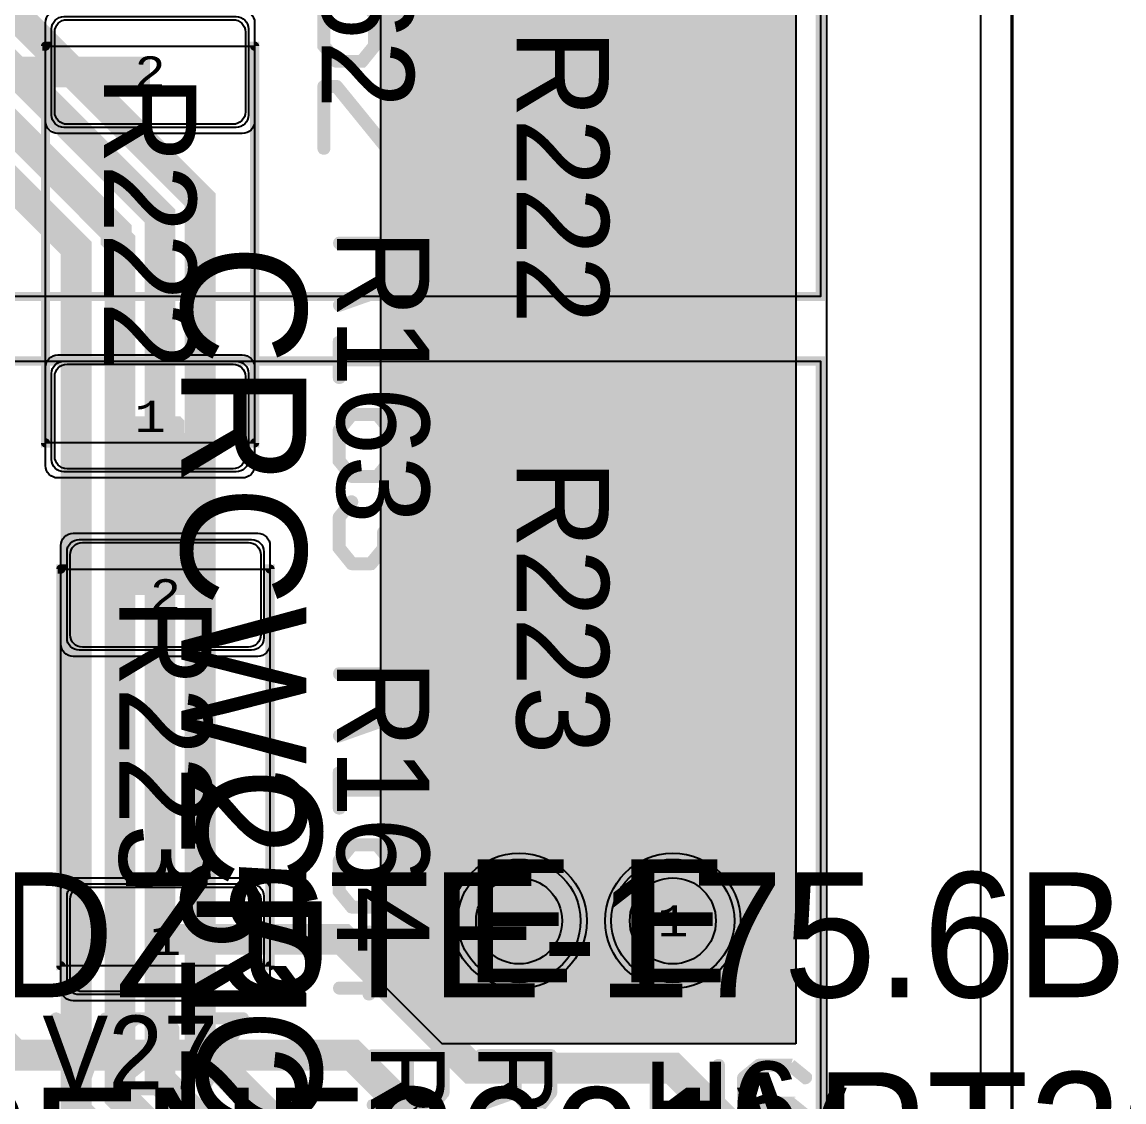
# Model space of a CAD drawing. Extents: x -18 to 179, y -60 to 172.
# Drawn here: x 138.92 to 156.84, y 76.06 to 93.61 of the extents above; entities that cross this region are included whole.
import ezdxf
from ezdxf.enums import TextEntityAlignment as Align

# ---------------------------------------------------------------- set-up
doc = ezdxf.new("R2010")
doc.units = 0
doc.header["$MEASUREMENT"] = 0
for name, color, linetype in [('ASSEMBLY_OUTLINES_BTM', 191, 'CONTINUOUS'), ('ASSEMBLY_OUTLINES_TOP', 102, 'CONTINUOUS'), ('ASSEMBLY_PART_NUMBERS_TOP', 102, 'CONTINUOUS'), ('ASSEMBLY_REF_DES_TOP', 102, 'CONTINUOUS'), ('BOARD_OUTLINE', 10, 'CONTINUOUS'), ('DRILL_DRAWING', 21, 'CONTINUOUS'), ('GENERATED_SILKSCREEN_BTM', 255, 'CONTINUOUS'), ('GENERATED_SILKSCREEN_TOP', 140, 'CONTINUOUS'), ('MANUFACTURING_OUTLINES', 10, 'CONTINUOUS'), ('MOUNTING_HOLE_PADS_LAYER14', 150, 'CONTINUOUS'), ('MOUNTING_HOLE_PADS_LAYER15', 230, 'CONTINUOUS'), ('MOUNTING_HOLES_LAYER_BOT17', 42, 'CONTINUOUS'), ('MOUNTING_HOLES_LAYER_TOP', 42, 'CONTINUOUS'), ('PART_HOLES_LAYER_BOTTOM', 30, 'CONTINUOUS'), ('PART_HOLES_LAYER_TOP', 30, 'CONTINUOUS'), ('PART_PADS_LAYER_BOTTOM', 230, 'CONTINUOUS'), ('PART_PADS_LAYER_TOP', 150, 'CONTINUOUS'), ('PART_PADS_SMD_TOP', 150, 'CONTINUOUS'), ('PIN_NUMBERS_BTM', 8, 'CONTINUOUS'), ('PIN_NUMBERS_TOP', 8, 'CONTINUOUS'), ('PLACEMENT_OUTLINES_BTM', 222, 'CONTINUOUS'), ('PLACEMENT_OUTLINES_TOP', 130, 'CONTINUOUS'), ('PLANE_DATA_LAYER_BOTTOM', 230, 'CONTINUOUS'), ('PLANE_SHAPES_LAYER_BOTTOM', 230, 'CONTINUOUS'), ('ROUTE_BORDER', 151, 'CONTINUOUS'), ('SILKSCREEN_OUTLINES_BTM', 211, 'CONTINUOUS'), ('SILKSCREEN_OUTLINES_TOP', 150, 'CONTINUOUS'), ('SILKSCREEN_REF_DES_TOP', 150, 'CONTINUOUS'), ('SOLDERMASK_PADS_BTM', 102, 'CONTINUOUS'), ('SOLDERMASK_PADS_TOP', 102, 'CONTINUOUS'), ('SOLDERPASTE_PADS_TOP', 254, 'CONTINUOUS'), ('TRACES_LAYER_BOTTOM', 230, 'CONTINUOUS'), ('TRACES_LAYER_TOP', 150, 'CONTINUOUS')]:
    doc.layers.add(name, color=color, linetype=linetype)
doc.styles.add('COURIER_NEW', font='COUR.TTF')
doc.styles.add('VERIBEST_GERBER_0', font='txt')

msp = doc.modelspace()

# ---------------------------------------------------------------- hatches: boundary and pattern name
at = {"layer": 'MOUNTING_HOLES_LAYER_BOT17'}
h = msp.add_hatch(color=256, dxfattribs=at)
edge = h.paths.add_edge_path()
edge.add_arc((147, 79), 0.7, 0, 360)
at = {"layer": 'MOUNTING_HOLES_LAYER_TOP'}
h = msp.add_hatch(color=256, dxfattribs=at)
edge = h.paths.add_edge_path()
edge.add_arc((147, 79), 0.7, 0, 360)
at = {"layer": 'PART_HOLES_LAYER_BOTTOM'}
h = msp.add_hatch(color=256, dxfattribs=at)
edge = h.paths.add_edge_path()
edge.add_arc((149.5, 79), 0.7, 0, 360)
at = {"layer": 'PART_HOLES_LAYER_TOP'}
h = msp.add_hatch(color=256, dxfattribs=at)
edge = h.paths.add_edge_path()
edge.add_arc((149.5, 79), 0.7, 0, 360)
at = {"layer": 'PLANE_DATA_LAYER_BOTTOM'}
h = msp.add_hatch(color=256, dxfattribs=at)
h.paths.add_polyline_path([(151.5, 77.0762, -0.414213562), (151.4238, 77), (145.781564, 77, -0.198913366), (145.727682, 77.022318), (144.772318, 77.977682, -0.198909956), (144.75, 78.031563), (144.75, 140.6738, -0.414213562), (144.8262, 140.75), (151.4238, 140.75, -0.414213562), (151.5, 140.6738)], flags=0)
h.paths.add_polyline_path([(148.31043, 78.086258, 0.716399399), (151, 78.999999), (151, 79.000001, 0.716399399), (148.31043, 79.913742, -0.492832038), (148.18957, 79.913742, 0.716399399), (145.5, 79.000001), (145.5, 78.999999, 0.716399399), (148.18957, 78.086258, -0.492832038)], flags=0)
h.paths.add_polyline_path([(148.31043, 97.336258, 0.716399399), (151, 98.249999), (151, 98.250001, 0.716399399), (148.31043, 99.163742, -0.492832038), (148.18957, 99.163742, 0.716399399), (145.5, 98.250001), (145.5, 98.249999, 0.716399399), (148.18957, 97.336258, -0.492832038)], flags=0)
h.paths.add_polyline_path([(148.31043, 116.586258, 0.716399399), (151, 117.499999), (151, 117.500001, 0.716399399), (148.31043, 118.413742, -0.492832038), (148.18957, 118.413742, 0.716399399), (145.5, 117.500001), (145.5, 117.499999, 0.716399399), (148.18957, 116.586258, -0.492832038)], flags=0)
h.paths.add_polyline_path([(148.31043, 135.836258, 0.716399399), (151, 136.749999), (151, 136.750001, 0.716399399), (148.31043, 137.663742, -0.492832038), (148.18957, 137.663742, 0.716399399), (145.5, 136.750001), (145.5, 136.749999, 0.716399399), (148.18957, 135.836258, -0.492832038)], flags=0)
for points in [[(147, 79), (145.885458, 80.114542)], [(147, 79), (148.018799, 80.202687)], [(149.5, 79), (148.481201, 80.202687)], [(149.5, 79), (150.614542, 80.114542)], [(147, 79), (145.885458, 77.885458)], [(147, 79), (148.018799, 77.797313)], [(149.5, 79), (148.481201, 77.797313)], [(149.5, 79), (150.614542, 77.885458)]]:
    msp.add_hatch(color=256, dxfattribs=at).paths.add_polyline_path(points, is_closed=False, flags=0)
at = {"layer": 'PLANE_SHAPES_LAYER_BOTTOM'}
msp.add_hatch(color=256, dxfattribs=at).paths.add_polyline_path([(151.5, 77), (145.75, 77), (144.75, 78), (144.75, 140.75), (151.5, 140.75)], flags=0)

# ---------------------------------------------------------------- linework, layer by layer
at = {"layer": 'ASSEMBLY_OUTLINES_BTM'}
for points in [[(119.6, 89.15), (119.6, 107.35), (151.9, 107.35), (151.9, 89.15)], [(119.6, 69.9), (119.6, 88.1), (151.9, 88.1), (151.9, 69.9)]]:
    msp.add_lwpolyline(points, close=True, dxfattribs=at)
at = {"layer": 'ASSEMBLY_OUTLINES_TOP'}
msp.add_lwpolyline([(152, 172), (152, -8)], dxfattribs=at)
for points in [[(139.3, 86.77), (139.3, 93.22), (142.7, 93.22), (142.7, 86.77)], [(139.55, 78.27), (139.55, 84.72), (142.95, 84.72), (142.95, 78.27)]]:
    msp.add_lwpolyline(points, close=True, dxfattribs=at)
at = {"layer": 'BOARD_OUTLINE'}
msp.add_lwpolyline([(0, 1.5), (0, 168.5, -0.414213562), (1.5, 170), (153.5, 170, -0.414213562), (155, 168.5), (155, 1.5, -0.414213562), (153.5, 0), (1.5, 0, -0.414213562)], format="xyb", close=True, dxfattribs=at)
at = {"layer": 'GENERATED_SILKSCREEN_BTM', "const_width": 0.15}
for points in [[(119.6, 89.15), (119.6, 107.35), (151.9, 107.35), (151.9, 89.15)], [(119.6, 69.9), (119.6, 88.1), (151.9, 88.1), (151.9, 69.9)]]:
    msp.add_lwpolyline(points, close=True, dxfattribs=at)
at = {"layer": 'GENERATED_SILKSCREEN_TOP', "const_width": 0.15}
for points in [[(144.429, 93.95275), (144.0465, 93.95275), (143.8575, 93.72175), (143.8575, 93.23725), (144.0465, 93.00325), (144.429, 93.00325), (144.6195, 93.23725), (144.6195, 93.72175), (144.429, 93.95275)], [(144.6795, 93.73075), (144.6795, 93.22525), (144.678, 93.21925), (144.6765, 93.21775), (144.6765, 93.21625), (144.675, 93.21175), (144.6735, 93.20575), (144.4695, 92.95375), (144.4665, 92.95225), (144.4635, 92.94925), (144.462, 92.94775), (144.459, 92.94775), (144.4485, 92.94475), (144.444, 92.94325), (144.0315, 92.94325), (144.024, 92.94475), (144.018, 92.94775), (144.012, 92.94925), (144.0075, 92.95375), (143.802, 93.20575), (143.799, 93.21325), (143.7975, 93.21475), (143.7975, 93.21775), (143.7975, 93.22075), (143.796, 93.22225), (143.796, 93.22525), (143.796, 93.73075)], [(145.29, 93.20575), (145.0845, 92.95375), (145.077, 92.94625), (145.065, 92.94475), (145.0575, 92.94625), (145.05, 92.94925), (145.0425, 92.95375), (145.0365, 92.96125), (145.032, 92.96875), (145.0305, 92.97625), (145.0305, 92.98375), (145.035, 92.98975), (145.2345, 93.23575), (145.2345, 93.72175)], [(145.296, 93.73075), (145.296, 93.22525), (145.2945, 93.21925), (145.2945, 93.21775), (145.293, 93.21625), (145.2915, 93.21175), (145.29, 93.20575)], [(147.896, 92.2355), (147.899, 92.231), (147.9065, 92.2295), (147.914, 92.225), (147.9215, 92.225), (148.2305, 92.225), (148.238, 92.225), (148.2425, 92.2295), (148.247, 92.2295), (148.2485, 92.231), (148.25, 92.2325), (148.2545, 92.2355), (148.46, 92.4905), (148.463, 92.498), (148.4645, 92.5025), (148.466, 92.51), (148.466, 93.266), (148.463, 93.2795), (148.4555, 93.287), (148.448, 93.296), (148.436, 93.299), (146.996, 93.299), (146.984, 93.296), (146.9765, 93.2885), (146.972, 93.2795), (146.9705, 93.269), (146.972, 93.257), (146.9765, 93.2465), (146.984, 93.239), (146.996, 93.236), (147.686, 93.236), (147.686, 92.531), (146.987, 92.285), (146.9765, 92.279), (146.9705, 92.2685), (146.969, 92.2565), (146.972, 92.2475), (146.978, 92.2385), (146.9855, 92.231), (146.9945, 92.2265), (147.0065, 92.2295), (147.7055, 92.4755), (147.896, 92.2355)], [(148.4045, 93.236), (148.4045, 92.5175), (148.2155, 92.285), (147.9365, 92.285), (147.746, 92.5175), (147.746, 93.236), (148.4045, 93.236)], [(145.29, 91.78825), (145.0845, 91.53625), (145.077, 91.53175), (145.071, 91.53025), (145.0665, 91.52725), (145.0605, 91.52575), (144.855, 91.52575), (144.8505, 91.52725), (144.84, 91.53025), (144.8325, 91.53175), (144.8295, 91.53625), (144.018, 92.53525), (143.8575, 92.53525), (143.8575, 91.55575), (143.8545, 91.54525), (143.8485, 91.53625), (143.838, 91.53175), (143.826, 91.53025), (143.8155, 91.53175), (143.805, 91.53625), (143.799, 91.54525), (143.796, 91.55575), (143.796, 92.56675), (143.799, 92.57875), (143.8065, 92.58625), (143.8155, 92.59375), (143.826, 92.59675), (144.0315, 92.59675), (144.036, 92.59525), (144.0465, 92.59225), (144.051, 92.58925), (144.054, 92.58625), (144.057, 92.58325), (144.87, 91.58575), (145.0455, 91.58575), (145.2345, 91.81975), (145.2345, 92.30425), (145.035, 92.54875), (145.032, 92.55925), (145.0335, 92.56825), (145.038, 92.57875), (145.047, 92.58475), (145.0575, 92.59075), (145.068, 92.59225), (145.077, 92.59075), (145.0845, 92.58325), (145.29, 92.33125), (145.2915, 92.32525), (145.293, 92.32075), (145.2945, 92.31925), (145.296, 92.31325), (145.296, 91.80775), (145.2945, 91.80175), (145.2945, 91.80025), (145.293, 91.79875), (145.2915, 91.79425), (145.29, 91.78825)], [(148.46, 91.0715), (148.2545, 90.8195), (148.247, 90.815), (148.241, 90.8135), (148.2365, 90.8105), (148.2305, 90.809), (148.025, 90.809), (148.0205, 90.8105), (148.01, 90.8135), (148.0025, 90.815), (147.9995, 90.8195), (147.188, 91.8185), (147.0275, 91.8185), (147.0275, 90.839), (147.0245, 90.8285), (147.0185, 90.8195), (147.008, 90.815), (146.996, 90.8135), (146.9855, 90.815), (146.975, 90.8195), (146.969, 90.8285), (146.966, 90.839), (146.966, 91.85), (146.969, 91.862), (146.9765, 91.8695), (146.9855, 91.877), (146.996, 91.88), (147.2015, 91.88), (147.206, 91.8785), (147.2165, 91.8755), (147.221, 91.8725), (147.224, 91.8695), (147.227, 91.8665), (148.04, 90.869), (148.2155, 90.869), (148.4045, 91.103), (148.4045, 91.5875), (148.205, 91.832), (148.202, 91.8425), (148.2035, 91.8515), (148.208, 91.862), (148.217, 91.868), (148.2275, 91.874), (148.238, 91.8755), (148.247, 91.874), (148.2545, 91.8665), (148.46, 91.6145), (148.4615, 91.6085), (148.463, 91.604), (148.4645, 91.6025), (148.466, 91.5965), (148.466, 91.091), (148.4645, 91.085), (148.4645, 91.0835), (148.463, 91.082), (148.4615, 91.0775), (148.46, 91.0715)], [(148.46, 89.654), (148.2545, 89.402), (148.247, 89.3975), (148.241, 89.396), (148.2365, 89.393), (148.2305, 89.3915), (148.025, 89.3915), (148.0205, 89.393), (148.01, 89.396), (148.0025, 89.3975), (147.9995, 89.402), (147.188, 90.401), (147.0275, 90.401), (147.0275, 89.4215), (147.0245, 89.411), (147.0185, 89.402), (147.008, 89.3975), (146.996, 89.396), (146.9855, 89.3975), (146.975, 89.402), (146.969, 89.411), (146.966, 89.4215), (146.966, 90.4325), (146.969, 90.4445), (146.9765, 90.452), (146.9855, 90.4595), (146.996, 90.4625), (147.2015, 90.4625), (147.206, 90.461), (147.2165, 90.458), (147.221, 90.455), (147.224, 90.452), (147.227, 90.449), (148.04, 89.4515), (148.2155, 89.4515), (148.4045, 89.6855), (148.4045, 90.17), (148.205, 90.4145), (148.202, 90.425), (148.2035, 90.434), (148.208, 90.4445), (148.217, 90.4505), (148.2275, 90.4565), (148.238, 90.458), (148.247, 90.4565), (148.2545, 90.449), (148.46, 90.197), (148.4615, 90.191), (148.463, 90.1865), (148.4645, 90.185), (148.466, 90.179), (148.466, 89.6735), (148.4645, 89.6675), (148.4645, 89.666), (148.463, 89.6645), (148.4615, 89.66), (148.46, 89.654)], [(144.976, 88.98475), (144.979, 88.98025), (144.9865, 88.97875), (144.994, 88.97425), (145.0015, 88.97425), (145.3105, 88.97425), (145.318, 88.97425), (145.3225, 88.97875), (145.327, 88.97875), (145.3285, 88.98025), (145.33, 88.98175), (145.3345, 88.98475), (145.54, 89.23975), (145.543, 89.24725), (145.5445, 89.25175), (145.546, 89.25925), (145.546, 90.01525), (145.543, 90.02875), (145.5355, 90.03625), (145.528, 90.04525), (145.516, 90.04825), (144.076, 90.04825), (144.064, 90.04525), (144.0565, 90.03775), (144.052, 90.02875), (144.0505, 90.01825), (144.052, 90.00625), (144.0565, 89.99575), (144.064, 89.98825), (144.076, 89.98525), (144.766, 89.98525), (144.766, 89.28025), (144.067, 89.03425), (144.0565, 89.02825), (144.0505, 89.01775), (144.049, 89.00575), (144.052, 88.99675), (144.058, 88.98775), (144.0655, 88.98025), (144.0745, 88.97575), (144.0865, 88.97875), (144.7855, 89.22475), (144.976, 88.98475)], [(145.4845, 89.98525), (145.4845, 89.26675), (145.2955, 89.03425), (145.0165, 89.03425), (144.826, 89.26675), (144.826, 89.98525), (145.4845, 89.98525)], [(148.46, 88.2365), (148.2545, 87.9845), (148.247, 87.98), (148.241, 87.9785), (148.2365, 87.9755), (148.2305, 87.974), (148.025, 87.974), (148.0205, 87.9755), (148.01, 87.9785), (148.0025, 87.98), (147.9995, 87.9845), (147.188, 88.9835), (147.0275, 88.9835), (147.0275, 88.004), (147.0245, 87.9935), (147.0185, 87.9845), (147.008, 87.98), (146.996, 87.9785), (146.9855, 87.98), (146.975, 87.9845), (146.969, 87.9935), (146.966, 88.004), (146.966, 89.015), (146.969, 89.027), (146.9765, 89.0345), (146.9855, 89.042), (146.996, 89.045), (147.2015, 89.045), (147.206, 89.0435), (147.2165, 89.0405), (147.221, 89.0375), (147.224, 89.0345), (147.227, 89.0315), (148.04, 88.034), (148.2155, 88.034), (148.4045, 88.268), (148.4045, 88.7525), (148.205, 88.997), (148.202, 89.0075), (148.2035, 89.0165), (148.208, 89.027), (148.217, 89.033), (148.2275, 89.039), (148.238, 89.0405), (148.247, 89.039), (148.2545, 89.0315), (148.46, 88.7795), (148.4615, 88.7735), (148.463, 88.769), (148.4645, 88.7675), (148.466, 88.7615), (148.466, 88.256), (148.4645, 88.25), (148.4645, 88.2485), (148.463, 88.247), (148.4615, 88.2425), (148.46, 88.2365)], [(144.1075, 88.41325), (144.106, 88.42525), (144.0985, 88.43125), (144.088, 88.43575), (144.076, 88.43725), (144.0655, 88.43575), (144.055, 88.43125), (144.0475, 88.42525), (144.046, 88.41325), (144.046, 87.82825), (144.0475, 87.81775), (144.055, 87.80875), (144.0655, 87.80425), (144.076, 87.80275), (144.088, 87.80425), (144.0985, 87.80875), (144.106, 87.81775), (144.1075, 87.82825), (144.1075, 88.09225), (145.516, 88.09225), (145.5265, 88.09375), (145.534, 88.09825), (145.5385, 88.10575), (145.54, 88.11625), (145.5415, 88.12375), (145.5415, 88.13125), (145.5385, 88.13725), (145.5325, 88.14325), (145.1215, 88.43575), (145.111, 88.44025), (145.102, 88.44025), (145.0915, 88.43575), (145.084, 88.42825), (145.078, 88.41925), (145.075, 88.40875), (145.078, 88.39825), (145.0855, 88.39075), (145.4215, 88.15075), (144.1075, 88.15075), (144.1075, 88.41325)], [(145.54, 86.45575), (145.3345, 86.20375), (145.327, 86.19625), (145.315, 86.19475), (145.3075, 86.19625), (145.3, 86.19925), (145.2925, 86.20375), (145.2865, 86.21125), (145.282, 86.21875), (145.2805, 86.22625), (145.2805, 86.23375), (145.285, 86.23975), (145.4845, 86.48575), (145.4845, 86.97175), (145.2955, 87.20275), (144.757, 87.20275), (144.9235, 86.99875), (144.925, 86.99275), (144.9265, 86.98975), (144.9265, 86.98825), (144.928, 86.98825), (144.9295, 86.98075), (144.9295, 86.47525), (144.928, 86.46925), (144.9265, 86.46775), (144.9265, 86.46625), (144.925, 86.46175), (144.9235, 86.45575), (144.7195, 86.20375), (144.7165, 86.20225), (144.7135, 86.19925), (144.712, 86.19775), (144.709, 86.19775), (144.6985, 86.19475), (144.694, 86.19325), (144.2815, 86.19325), (144.274, 86.19475), (144.268, 86.19775), (144.262, 86.19925), (144.2575, 86.20375), (144.052, 86.45575), (144.049, 86.46325), (144.0475, 86.46475), (144.0475, 86.46775), (144.0475, 86.47075), (144.046, 86.47225), (144.046, 86.47525), (144.046, 86.98075), (144.0475, 86.98675), (144.049, 86.99275), (144.052, 86.99875), (144.2575, 87.25075), (144.2605, 87.25375), (144.262, 87.25675), (144.2665, 87.25975), (144.277, 87.26275), (144.2815, 87.26425), (145.3105, 87.26425), (145.318, 87.26275), (145.324, 87.25975), (145.3285, 87.25675), (145.33, 87.25375), (145.3345, 87.25075), (145.54, 86.99875), (145.5415, 86.99275), (145.543, 86.98825), (145.5445, 86.98675), (145.546, 86.98075), (145.546, 86.47525), (145.5445, 86.46925), (145.5445, 86.46775), (145.543, 86.46625), (145.5415, 86.46175), (145.54, 86.45575)], [(144.679, 87.20275), (144.2965, 87.20275), (144.1075, 86.97175), (144.1075, 86.48725), (144.2965, 86.25325), (144.679, 86.25325), (144.8695, 86.48725), (144.8695, 86.97175), (144.679, 87.20275)], [(147.896, 85.2355), (147.899, 85.231), (147.9065, 85.2295), (147.914, 85.225), (147.9215, 85.225), (148.2305, 85.225), (148.238, 85.225), (148.2425, 85.2295), (148.247, 85.2295), (148.2485, 85.231), (148.25, 85.2325), (148.2545, 85.2355), (148.46, 85.4905), (148.463, 85.498), (148.4645, 85.5025), (148.466, 85.51), (148.466, 86.266), (148.463, 86.2795), (148.4555, 86.287), (148.448, 86.296), (148.436, 86.299), (146.996, 86.299), (146.984, 86.296), (146.9765, 86.2885), (146.972, 86.2795), (146.9705, 86.269), (146.972, 86.257), (146.9765, 86.2465), (146.984, 86.239), (146.996, 86.236), (147.686, 86.236), (147.686, 85.531), (146.987, 85.285), (146.9765, 85.279), (146.9705, 85.2685), (146.969, 85.2565), (146.972, 85.2475), (146.978, 85.2385), (146.9855, 85.231), (146.9945, 85.2265), (147.0065, 85.2295), (147.7055, 85.4755), (147.896, 85.2355)], [(148.4045, 86.236), (148.4045, 85.5175), (148.2155, 85.285), (147.9365, 85.285), (147.746, 85.5175), (147.746, 86.236), (148.4045, 86.236)], [(144.052, 85.58125), (144.2575, 85.83475), (144.265, 85.84225), (144.2695, 85.84375), (144.274, 85.84375), (144.2845, 85.84225), (144.295, 85.83625), (144.304, 85.82875), (144.3085, 85.81975), (144.31, 85.80925), (144.307, 85.79875), (144.1075, 85.55425), (144.1075, 85.06975), (144.2965, 84.83575), (144.5755, 84.83575), (144.766, 85.06675), (144.766, 85.31575), (144.769, 85.32775), (144.775, 85.33525), (144.7855, 85.33975), (144.796, 85.34125), (144.8065, 85.33975), (144.817, 85.33525), (144.823, 85.32775), (144.826, 85.31575), (144.826, 85.06675), (145.0165, 84.83575), (145.2955, 84.83575), (145.4845, 85.06975), (145.4845, 85.55425), (145.285, 85.79875), (145.282, 85.80925), (145.2835, 85.81975), (145.288, 85.82875), (145.297, 85.83625), (145.3075, 85.84225), (145.318, 85.84375), (145.3225, 85.84375), (145.327, 85.84225), (145.3345, 85.83475), (145.54, 85.58125), (145.5415, 85.57675), (145.543, 85.57225), (145.5445, 85.57075), (145.546, 85.56475), (145.546, 85.05925), (145.5445, 85.05175), (145.543, 85.04875), (145.5415, 85.04425), (145.54, 85.03975), (145.3345, 84.78625), (145.3285, 84.78175), (145.321, 84.78025), (145.3165, 84.77725), (145.3105, 84.77575), (145.0015, 84.77575), (144.997, 84.77725), (144.9865, 84.78025), (144.9805, 84.78175), (144.976, 84.78625), (144.796, 85.00675), (144.616, 84.78625), (144.613, 84.78475), (144.61, 84.78175), (144.6085, 84.78025), (144.6055, 84.78025), (144.595, 84.77725), (144.5905, 84.77575), (144.2815, 84.77575), (144.274, 84.77725), (144.268, 84.78025), (144.262, 84.78175), (144.2575, 84.78625), (144.052, 85.03975), (144.049, 85.04575), (144.0475, 85.04725), (144.0475, 85.05175), (144.0475, 85.05325), (144.046, 85.05475), (144.046, 85.05925), (144.046, 85.56475), (144.0475, 85.57075), (144.049, 85.57675), (144.052, 85.58125)], [(148.46, 84.0715), (148.2545, 83.8195), (148.247, 83.815), (148.241, 83.8135), (148.2365, 83.8105), (148.2305, 83.809), (148.025, 83.809), (148.0205, 83.8105), (148.01, 83.8135), (148.0025, 83.815), (147.9995, 83.8195), (147.188, 84.8185), (147.0275, 84.8185), (147.0275, 83.839), (147.0245, 83.8285), (147.0185, 83.8195), (147.008, 83.815), (146.996, 83.8135), (146.9855, 83.815), (146.975, 83.8195), (146.969, 83.8285), (146.966, 83.839), (146.966, 84.85), (146.969, 84.862), (146.9765, 84.8695), (146.9855, 84.877), (146.996, 84.88), (147.2015, 84.88), (147.206, 84.8785), (147.2165, 84.8755), (147.221, 84.8725), (147.224, 84.8695), (147.227, 84.8665), (148.04, 83.869), (148.2155, 83.869), (148.4045, 84.103), (148.4045, 84.5875), (148.205, 84.832), (148.202, 84.8425), (148.2035, 84.8515), (148.208, 84.862), (148.217, 84.868), (148.2275, 84.874), (148.238, 84.8755), (148.247, 84.874), (148.2545, 84.8665), (148.46, 84.6145), (148.4615, 84.6085), (148.463, 84.604), (148.4645, 84.6025), (148.466, 84.5965), (148.466, 84.091), (148.4645, 84.085), (148.4645, 84.0835), (148.463, 84.082), (148.4615, 84.0775), (148.46, 84.0715)], [(148.46, 82.654), (148.2545, 82.402), (148.247, 82.3975), (148.241, 82.396), (148.2365, 82.393), (148.2305, 82.3915), (148.025, 82.3915), (148.0205, 82.393), (148.01, 82.396), (148.0025, 82.3975), (147.9995, 82.402), (147.188, 83.401), (147.0275, 83.401), (147.0275, 82.4215), (147.0245, 82.411), (147.0185, 82.402), (147.008, 82.3975), (146.996, 82.396), (146.9855, 82.3975), (146.975, 82.402), (146.969, 82.411), (146.966, 82.4215), (146.966, 83.4325), (146.969, 83.4445), (146.9765, 83.452), (146.9855, 83.4595), (146.996, 83.4625), (147.2015, 83.4625), (147.206, 83.461), (147.2165, 83.458), (147.221, 83.455), (147.224, 83.452), (147.227, 83.449), (148.04, 82.4515), (148.2155, 82.4515), (148.4045, 82.6855), (148.4045, 83.17), (148.205, 83.4145), (148.202, 83.425), (148.2035, 83.434), (148.208, 83.4445), (148.217, 83.4505), (148.2275, 83.4565), (148.238, 83.458), (148.247, 83.4565), (148.2545, 83.449), (148.46, 83.197), (148.4615, 83.191), (148.463, 83.1865), (148.4645, 83.185), (148.466, 83.179), (148.466, 82.6735), (148.4645, 82.6675), (148.4645, 82.666), (148.463, 82.6645), (148.4615, 82.66), (148.46, 82.654)], [(144.976, 81.98475), (144.979, 81.98025), (144.9865, 81.97875), (144.994, 81.97425), (145.0015, 81.97425), (145.3105, 81.97425), (145.318, 81.97425), (145.3225, 81.97875), (145.327, 81.97875), (145.3285, 81.98025), (145.33, 81.98175), (145.3345, 81.98475), (145.54, 82.23975), (145.543, 82.24725), (145.5445, 82.25175), (145.546, 82.25925), (145.546, 83.01525), (145.543, 83.02875), (145.5355, 83.03625), (145.528, 83.04525), (145.516, 83.04825), (144.076, 83.04825), (144.064, 83.04525), (144.0565, 83.03775), (144.052, 83.02875), (144.0505, 83.01825), (144.052, 83.00625), (144.0565, 82.99575), (144.064, 82.98825), (144.076, 82.98525), (144.766, 82.98525), (144.766, 82.28025), (144.067, 82.03425), (144.0565, 82.02825), (144.0505, 82.01775), (144.049, 82.00575), (144.052, 81.99675), (144.058, 81.98775), (144.0655, 81.98025), (144.0745, 81.97575), (144.0865, 81.97875), (144.7855, 82.22475), (144.976, 81.98475)], [(145.4845, 82.98525), (145.4845, 82.26675), (145.2955, 82.03425), (145.0165, 82.03425), (144.826, 82.26675), (144.826, 82.98525), (145.4845, 82.98525)], [(146.972, 81.7795), (147.1775, 82.033), (147.185, 82.0405), (147.1895, 82.042), (147.194, 82.042), (147.2045, 82.0405), (147.215, 82.0345), (147.224, 82.027), (147.2285, 82.018), (147.23, 82.0075), (147.227, 81.997), (147.0275, 81.7525), (147.0275, 81.268), (147.2165, 81.034), (147.4955, 81.034), (147.686, 81.265), (147.686, 81.514), (147.689, 81.526), (147.695, 81.5335), (147.7055, 81.538), (147.716, 81.5395), (147.7265, 81.538), (147.737, 81.5335), (147.743, 81.526), (147.746, 81.514), (147.746, 81.265), (147.9365, 81.034), (148.2155, 81.034), (148.4045, 81.268), (148.4045, 81.7525), (148.205, 81.997), (148.202, 82.0075), (148.2035, 82.018), (148.208, 82.027), (148.217, 82.0345), (148.2275, 82.0405), (148.238, 82.042), (148.2425, 82.042), (148.247, 82.0405), (148.2545, 82.033), (148.46, 81.7795), (148.4615, 81.775), (148.463, 81.7705), (148.4645, 81.769), (148.466, 81.763), (148.466, 81.2575), (148.4645, 81.25), (148.463, 81.247), (148.4615, 81.2425), (148.46, 81.238), (148.2545, 80.9845), (148.2485, 80.98), (148.241, 80.9785), (148.2365, 80.9755), (148.2305, 80.974), (147.9215, 80.974), (147.917, 80.9755), (147.9065, 80.9785), (147.9005, 80.98), (147.896, 80.9845), (147.716, 81.205), (147.536, 80.9845), (147.533, 80.983), (147.53, 80.98), (147.5285, 80.9785), (147.5255, 80.9785), (147.515, 80.9755), (147.5105, 80.974), (147.2015, 80.974), (147.194, 80.9755), (147.188, 80.9785), (147.182, 80.98), (147.1775, 80.9845), (146.972, 81.238), (146.969, 81.244), (146.9675, 81.2455), (146.9675, 81.25), (146.9675, 81.2515), (146.966, 81.253), (146.966, 81.2575), (146.966, 81.763), (146.9675, 81.769), (146.969, 81.775), (146.972, 81.7795)], [(144.1075, 81.41325), (144.106, 81.42525), (144.0985, 81.43125), (144.088, 81.43575), (144.076, 81.43725), (144.0655, 81.43575), (144.055, 81.43125), (144.0475, 81.42525), (144.046, 81.41325), (144.046, 80.82825), (144.0475, 80.81775), (144.055, 80.80875), (144.0655, 80.80425), (144.076, 80.80275), (144.088, 80.80425), (144.0985, 80.80875), (144.106, 80.81775), (144.1075, 80.82825), (144.1075, 81.09225), (145.516, 81.09225), (145.5265, 81.09375), (145.534, 81.09825), (145.5385, 81.10575), (145.54, 81.11625), (145.5415, 81.12375), (145.5415, 81.13125), (145.5385, 81.13725), (145.5325, 81.14325), (145.1215, 81.43575), (145.111, 81.44025), (145.102, 81.44025), (145.0915, 81.43575), (145.084, 81.42825), (145.078, 81.41925), (145.075, 81.40875), (145.078, 81.39825), (145.0855, 81.39075), (145.4215, 81.15075), (144.1075, 81.15075), (144.1075, 81.41325)], [(145.54, 79.45575), (145.3345, 79.20375), (145.327, 79.19625), (145.315, 79.19475), (145.3075, 79.19625), (145.3, 79.19925), (145.2925, 79.20375), (145.2865, 79.21125), (145.282, 79.21875), (145.2805, 79.22625), (145.2805, 79.23375), (145.285, 79.23975), (145.4845, 79.48575), (145.4845, 79.97175), (145.2955, 80.20275), (144.757, 80.20275), (144.9235, 79.99875), (144.925, 79.99275), (144.9265, 79.98975), (144.9265, 79.98825), (144.928, 79.98825), (144.9295, 79.98075), (144.9295, 79.47525), (144.928, 79.46925), (144.9265, 79.46775), (144.9265, 79.46625), (144.925, 79.46175), (144.9235, 79.45575), (144.7195, 79.20375), (144.7165, 79.20225), (144.7135, 79.19925), (144.712, 79.19775), (144.709, 79.19775), (144.6985, 79.19475), (144.694, 79.19325), (144.2815, 79.19325), (144.274, 79.19475), (144.268, 79.19775), (144.262, 79.19925), (144.2575, 79.20375), (144.052, 79.45575), (144.049, 79.46325), (144.0475, 79.46475), (144.0475, 79.46775), (144.0475, 79.47075), (144.046, 79.47225), (144.046, 79.47525), (144.046, 79.98075), (144.0475, 79.98675), (144.049, 79.99275), (144.052, 79.99875), (144.2575, 80.25075), (144.2605, 80.25375), (144.262, 80.25675), (144.2665, 80.25975), (144.277, 80.26275), (144.2815, 80.26425), (145.3105, 80.26425), (145.318, 80.26275), (145.324, 80.25975), (145.3285, 80.25675), (145.33, 80.25375), (145.3345, 80.25075), (145.54, 79.99875), (145.5415, 79.99275), (145.543, 79.98825), (145.5445, 79.98675), (145.546, 79.98075), (145.546, 79.47525), (145.5445, 79.46925), (145.5445, 79.46775), (145.543, 79.46625), (145.5415, 79.46175), (145.54, 79.45575)], [(144.679, 80.20275), (144.2965, 80.20275), (144.1075, 79.97175), (144.1075, 79.48725), (144.2965, 79.25325), (144.679, 79.25325), (144.8695, 79.48725), (144.8695, 79.97175), (144.679, 80.20275)], [(144.076, 77.93625), (144.0655, 77.93475), (144.0565, 77.92725), (144.052, 77.91675), (144.0505, 77.90625), (144.052, 77.89575), (144.0565, 77.88675), (144.0655, 77.87925), (144.076, 77.87625), (144.5305, 77.87625), (144.5305, 77.80575), (144.5335, 77.79525), (144.5395, 77.78625), (144.55, 77.78175), (144.5605, 77.78025), (144.5725, 77.78175), (144.583, 77.78625), (144.5905, 77.79525), (144.5935, 77.80575), (144.5935, 77.87625), (145.474, 77.87625), (145.4815, 77.87775), (145.4875, 77.88075), (145.4935, 77.88825), (145.498, 77.89575), (145.501, 77.90475), (145.5025, 77.91375), (145.501, 77.92125), (145.495, 77.92875), (144.5845, 78.83925), (144.5755, 78.84525), (144.5665, 78.84825), (144.5575, 78.84675), (144.547, 78.84075), (144.5395, 78.83775), (144.535, 78.83175), (144.532, 78.82575), (144.5305, 78.81825), (144.5305, 77.93625), (144.076, 77.93625)], [(144.5935, 78.74325), (145.3975, 77.93625), (144.5935, 77.93625), (144.5935, 78.74325)], [(139.8902, 76.2396), (139.8578, 76.2396), (139.8506, 76.2408), (139.8446, 76.2444), (139.8386, 76.2492), (139.8362, 76.2564), (139.4462, 77.4072), (139.445, 77.4168), (139.4486, 77.424), (139.4558, 77.43), (139.4642, 77.4348), (139.4726, 77.436), (139.481, 77.4348), (139.4882, 77.4312), (139.493, 77.4228), (139.8734, 76.2912), (140.2562, 77.4228), (140.261, 77.4312), (140.2682, 77.4348), (140.2766, 77.436), (140.285, 77.4348), (140.2934, 77.43), (140.2994, 77.424), (140.3018, 77.4168), (140.3006, 77.4072), (139.913, 76.2564), (139.9094, 76.2492), (139.9022, 76.2444), (139.8974, 76.2408), (139.8902, 76.2396)], [(141.1922, 77.4348), (141.3938, 77.2704), (141.3974, 77.2644), (141.3986, 77.2596), (141.401, 77.256), (141.4022, 77.2512), (141.4022, 77.0868), (141.401, 77.082), (141.3986, 77.0748), (141.3974, 77.0688), (141.3938, 77.0664), (140.5946, 76.4172), (140.5946, 76.2888), (141.3782, 76.2888), (141.3866, 76.2864), (141.3938, 76.2816), (141.3974, 76.2732), (141.3986, 76.2636), (141.3974, 76.2552), (141.3938, 76.2468), (141.3866, 76.242), (141.3782, 76.2396), (140.5694, 76.2396), (140.5598, 76.242), (140.5538, 76.248), (140.5478, 76.254), (140.5454, 76.2636), (140.5454, 76.428), (140.5466, 76.4316), (140.549, 76.44), (140.5514, 76.4436), (140.5538, 76.446), (140.5562, 76.4484), (141.3542, 77.0988), (141.3542, 77.2392), (141.167, 77.3904), (140.7794, 77.3904), (140.5838, 77.2308), (140.5754, 77.2284), (140.567, 77.2296), (140.5598, 77.2332), (140.555, 77.2404), (140.5502, 77.2476), (140.549, 77.256), (140.549, 77.2608), (140.5502, 77.2644), (140.5562, 77.2704), (140.7578, 77.4348), (140.7626, 77.436), (140.7662, 77.4372), (140.7674, 77.4384), (140.7722, 77.4396), (141.1766, 77.4396), (141.1814, 77.4384), (141.1826, 77.4384), (141.1838, 77.4372), (141.1874, 77.436), (141.1922, 77.4348)], [(141.845, 76.2756), (141.8426, 76.2672), (141.8438, 76.2588), (141.8498, 76.2516), (141.8558, 76.2468), (141.8642, 76.2444), (141.8726, 76.2432), (141.8798, 76.2456), (141.8858, 76.2528), (142.5326, 77.4036), (142.535, 77.4096), (142.535, 77.4144), (142.535, 77.4192), (142.5326, 77.424), (142.529, 77.4312), (142.5242, 77.436), (142.5182, 77.4384), (142.5122, 77.4396), (141.7022, 77.4396), (141.6938, 77.4372), (141.6878, 77.4312), (141.683, 77.424), (141.6818, 77.4144), (141.683, 77.406), (141.6878, 77.3976), (141.6938, 77.3916), (141.7022, 77.3904), (142.4714, 77.3904), (141.845, 76.2756)], [(145.6124, 75.9794), (145.616, 75.983), (145.6196, 75.983), (145.6208, 75.9842), (145.622, 75.9854), (145.6256, 75.9878), (145.79, 76.1918), (145.7924, 76.1978), (145.7936, 76.2014), (145.7948, 76.2074), (145.7948, 76.8122), (145.7924, 76.823), (145.7864, 76.829), (145.7804, 76.8362), (145.7708, 76.8386), (144.6188, 76.8386), (144.6092, 76.8362), (144.6032, 76.8302), (144.5996, 76.823), (144.5984, 76.8146), (144.5996, 76.805), (144.6032, 76.7966), (144.6092, 76.7906), (144.6188, 76.7882), (145.1708, 76.7882), (145.1708, 76.2242), (144.6116, 76.0274), (144.6032, 76.0226), (144.5984, 76.0142), (144.5972, 76.0046), (144.5996, 75.9974), (144.6044, 75.9902), (144.6104, 75.9842), (144.6176, 75.9806), (144.6272, 75.983), (145.1864, 76.1798), (145.3388, 75.9878)], [(145.7456, 76.7882), (145.7456, 76.2134), (145.5944, 76.0274), (145.3712, 76.0274), (145.2188, 76.2134), (145.2188, 76.7882), (145.7456, 76.7882)], [(147.3624, 75.98), (147.366, 75.9836), (147.3696, 75.9836), (147.3708, 75.9848), (147.372, 75.986), (147.3756, 75.9884), (147.54, 76.1924), (147.5424, 76.1984), (147.5436, 76.202), (147.5448, 76.208), (147.5448, 76.8128), (147.5424, 76.8236), (147.5364, 76.8296), (147.5304, 76.8368), (147.5208, 76.8392), (146.3688, 76.8392), (146.3592, 76.8368), (146.3532, 76.8308), (146.3496, 76.8236), (146.3484, 76.8152), (146.3496, 76.8056), (146.3532, 76.7972), (146.3592, 76.7912), (146.3688, 76.7888), (146.9208, 76.7888), (146.9208, 76.2248), (146.3616, 76.028), (146.3532, 76.0232), (146.3484, 76.0148), (146.3472, 76.0052), (146.3496, 75.998), (146.3544, 75.9908), (146.3604, 75.9848), (146.3676, 75.9812), (146.3772, 75.9836), (146.9364, 76.1804), (147.0888, 75.9884)], [(147.4956, 76.7888), (147.4956, 76.214), (147.3444, 76.028), (147.1212, 76.028), (146.9688, 76.214), (146.9688, 76.7888), (147.4956, 76.7888)], [(149.264, 75.9645), (149.264, 76.6545), (149.261, 76.665), (149.2535, 76.674), (149.243, 76.6785), (149.231, 76.68), (149.2205, 76.6785), (149.2115, 76.674), (149.204, 76.665), (149.201, 76.6545), (149.201, 75.2145)], [(150.2735, 75.2145), (150.2735, 76.6545), (150.2705, 76.665), (150.263, 76.674), (150.254, 76.6785), (150.2435, 76.68), (150.233, 76.6785), (150.2225, 76.674), (150.215, 76.665), (150.2135, 76.6545), (150.2135, 75.9645)], [(150.62, 75.42), (150.62, 76.449), (150.6215, 76.4565), (150.6245, 76.4625), (150.6275, 76.4655), (150.6305, 76.4685), (150.6335, 76.473), (150.8855, 76.6785), (150.8915, 76.68), (150.896, 76.6815), (150.8975, 76.683), (150.9035, 76.6845), (151.409, 76.6845), (151.415, 76.683), (151.4165, 76.683), (151.418, 76.6815), (151.4225, 76.68), (151.4285, 76.6785)], [(151.4285, 76.6785), (151.6805, 76.473), (151.688, 76.4655), (151.6895, 76.4535), (151.688, 76.4445), (151.685, 76.437), (151.6805, 76.431), (151.673, 76.425), (151.6655, 76.4205), (151.658, 76.419), (151.6505, 76.419), (151.6445, 76.4235), (151.3985, 76.623), (150.9125, 76.623), (150.6815, 76.434), (150.6815, 75.8955), (150.8855, 76.062), (150.8915, 76.0635), (150.8945, 76.065), (150.896, 76.065), (150.896, 76.0665), (150.9035, 76.068), (151.409, 76.068), (151.415, 76.0665), (151.415, 76.065), (151.418, 76.065), (151.4225, 76.0635), (151.427, 76.062), (151.6805, 75.858)], [(145.3388, 75.9878), (145.3412, 75.9842), (145.3472, 75.983), (145.3532, 75.9794)], [(147.0888, 75.9884), (147.0912, 75.9848), (147.0972, 75.9836), (147.1032, 75.98)], [(150.6815, 75.8175), (150.6815, 75.435), (150.9125, 75.246), (151.397, 75.246), (151.631, 75.435), (151.631, 75.8175), (151.397, 76.008), (150.9125, 76.008), (150.6815, 75.8175)]]:
    msp.add_lwpolyline(points, dxfattribs=at)
for points in [[(139.325, 93.219995), (139.300005, 93.219995), (139.300005, 86.770005), (139.325, 86.770005), (139.325, 86.769995), (139.3, 86.769995, -0.414213562), (139.299995, 86.77), (139.299995, 93.22, -0.414213562), (139.3, 93.220005), (139.325, 93.220005), (139.325, 93.219995)], [(142.700005, 86.77, -0.414213562), (142.7, 86.769995), (142.675, 86.769995), (142.675, 86.770005), (142.699995, 86.770005), (142.699995, 93.219995), (142.675, 93.219995), (142.675, 93.220005), (142.7, 93.220005, -0.414213562), (142.700005, 93.22), (142.700005, 86.77)], [(139.575, 84.719995), (139.550005, 84.719995), (139.550005, 78.270005), (139.575, 78.270005), (139.575, 78.269995), (139.55, 78.269995, -0.414213562), (139.549995, 78.27), (139.549995, 84.72, -0.414213562), (139.55, 84.720005), (139.575, 84.720005), (139.575, 84.719995)], [(142.950005, 78.27, -0.414213562), (142.95, 78.269995), (142.925, 78.269995), (142.925, 78.270005), (142.949995, 78.270005), (142.949995, 84.719995), (142.925, 84.719995), (142.925, 84.720005), (142.95, 84.720005, -0.414213562), (142.950005, 84.72), (142.950005, 78.27)]]:
    msp.add_lwpolyline(points, format="xyb", dxfattribs=at)
at = {"layer": 'MANUFACTURING_OUTLINES'}
msp.add_lwpolyline([(155.0254, 1.5, -0.414213562), (153.5, -0.0254), (1.5, -0.0254, -0.414213562), (-0.0254, 1.5), (-0.0254, 168.5, -0.414213562), (1.5, 170.0254), (153.5, 170.0254, -0.414213562), (155.0254, 168.5)], format="xyb", close=True, dxfattribs=at)
at = {"layer": 'MOUNTING_HOLE_PADS_LAYER14'}
msp.add_circle((147, 79), 1, dxfattribs=at)
at = {"layer": 'MOUNTING_HOLE_PADS_LAYER15'}
msp.add_circle((147, 79), 1, dxfattribs=at)
at = {"layer": 'MOUNTING_HOLES_LAYER_BOT17'}
msp.add_circle((147, 79), 0.7, dxfattribs=at)
at = {"layer": 'MOUNTING_HOLES_LAYER_TOP'}
msp.add_circle((147, 79), 0.7, dxfattribs=at)
at = {"layer": 'PART_HOLES_LAYER_BOTTOM'}
msp.add_circle((149.5, 79), 0.7, dxfattribs=at)
at = {"layer": 'PART_HOLES_LAYER_TOP'}
msp.add_circle((149.5, 79), 0.7, dxfattribs=at)
at = {"layer": 'PART_PADS_LAYER_BOTTOM'}
msp.add_circle((149.5, 79), 1, dxfattribs=at)
at = {"layer": 'PART_PADS_LAYER_TOP'}
msp.add_circle((149.5, 79), 1, dxfattribs=at)
at = {"layer": 'PART_PADS_SMD_TOP'}
for points in [[(142.6, 92.1, -0.414213562), (142.4, 91.9), (139.6, 91.9, -0.414213562), (139.4, 92.1), (139.4, 93.5, -0.414213562), (139.6, 93.7), (142.4, 93.7, -0.414213562), (142.6, 93.5)], [(142.6, 86.5, -0.414213562), (142.4, 86.3), (139.6, 86.3, -0.414213562), (139.4, 86.5), (139.4, 87.9, -0.414213562), (139.6, 88.1), (142.4, 88.1, -0.414213562), (142.6, 87.9)], [(142.85, 83.6, -0.414213562), (142.65, 83.4), (139.85, 83.4, -0.414213562), (139.65, 83.6), (139.65, 85, -0.414213562), (139.85, 85.2), (142.65, 85.2, -0.414213562), (142.85, 85)], [(142.85, 78, -0.414213562), (142.65, 77.8), (139.85, 77.8, -0.414213562), (139.65, 78), (139.65, 79.4, -0.414213562), (139.85, 79.6), (142.65, 79.6, -0.414213562), (142.85, 79.4)]]:
    msp.add_lwpolyline(points, format="xyb", close=True, dxfattribs=at)
at = {"layer": 'PLACEMENT_OUTLINES_BTM'}
for points in [[(119.6, 89.15), (119.6, 107.35), (151.9, 107.35), (151.9, 89.15)], [(119.6, 69.9), (119.6, 88.1), (151.9, 88.1), (151.9, 69.9)]]:
    msp.add_lwpolyline(points, close=True, dxfattribs=at)
at = {"layer": 'PLACEMENT_OUTLINES_TOP'}
for points in [[(139.3, 86.77), (139.3, 93.22), (142.7, 93.22), (142.7, 86.77)], [(139.55, 78.27), (139.55, 84.72), (142.95, 84.72), (142.95, 78.27)]]:
    msp.add_lwpolyline(points, close=True, dxfattribs=at)
at = {"layer": 'PLANE_DATA_LAYER_BOTTOM', "const_width": 0.5}
for points in [[(147, 79), (148.018799, 80.202687)], [(149.5, 79), (148.481201, 80.202687)], [(147, 79), (145.885458, 80.114542)], [(149.5, 79), (150.614542, 80.114542)], [(147, 79), (145.885458, 77.885458)], [(147, 79), (148.018799, 77.797313)], [(149.5, 79), (148.481201, 77.797313)], [(149.5, 79), (150.614542, 77.885458)]]:
    msp.add_lwpolyline(points, dxfattribs=at)
at = {"layer": 'PLANE_SHAPES_LAYER_BOTTOM'}
msp.add_lwpolyline([(151.5, 77), (145.75, 77), (144.75, 78), (144.75, 140.75), (151.5, 140.75)], close=True, dxfattribs=at)
at = {"layer": 'ROUTE_BORDER'}
msp.add_lwpolyline([(0.5, 0.64), (0.5, 169.51), (154.5, 169.51), (154.5, 0.64)], close=True, dxfattribs=at)
at = {"layer": 'SILKSCREEN_OUTLINES_BTM'}
for points in [[(119.6, 89.15), (119.6, 107.35), (151.9, 107.35), (151.9, 89.15)], [(119.6, 69.9), (119.6, 88.1), (151.9, 88.1), (151.9, 69.9)]]:
    msp.add_lwpolyline(points, close=True, dxfattribs=at)
at = {"layer": 'SILKSCREEN_OUTLINES_TOP'}
for points in [[(139.3, 86.77), (139.3, 93.22), (142.7, 93.22), (142.7, 86.77)], [(139.55, 78.27), (139.55, 84.72), (142.95, 84.72), (142.95, 78.27)]]:
    msp.add_lwpolyline(points, close=True, dxfattribs=at)
at = {"layer": 'SOLDERMASK_PADS_BTM'}
for centre in [(147, 79), (149.5, 79)]:
    msp.add_circle(centre, 1.1, dxfattribs=at)
at = {"layer": 'SOLDERMASK_PADS_TOP'}
for points in [[(142.7, 92, -0.414213562), (142.5, 91.8), (139.5, 91.8, -0.414213562), (139.3, 92), (139.3, 93.6, -0.414213562), (139.5, 93.8), (142.5, 93.8, -0.414213562), (142.7, 93.6)], [(142.7, 86.4, -0.414213562), (142.5, 86.2), (139.5, 86.2, -0.414213562), (139.3, 86.4), (139.3, 88, -0.414213562), (139.5, 88.2), (142.5, 88.2, -0.414213562), (142.7, 88)], [(142.95, 83.5, -0.414213562), (142.75, 83.3), (139.75, 83.3, -0.414213562), (139.55, 83.5), (139.55, 85.1, -0.414213562), (139.75, 85.3), (142.75, 85.3, -0.414213562), (142.95, 85.1)], [(142.95, 77.9, -0.414213562), (142.75, 77.7), (139.75, 77.7, -0.414213562), (139.55, 77.9), (139.55, 79.5, -0.414213562), (139.75, 79.7), (142.75, 79.7, -0.414213562), (142.95, 79.5)]]:
    msp.add_lwpolyline(points, format="xyb", close=True, dxfattribs=at)
for centre in [(147, 79), (149.5, 79)]:
    msp.add_circle(centre, 1.1, dxfattribs=at)
at = {"layer": 'SOLDERPASTE_PADS_TOP'}
for points in [[(142.55, 92.15, -0.414213562), (142.35, 91.95), (139.65, 91.95, -0.414213562), (139.45, 92.15), (139.45, 93.45, -0.414213562), (139.65, 93.65), (142.35, 93.65, -0.414213562), (142.55, 93.45)], [(142.55, 86.55, -0.414213562), (142.35, 86.35), (139.65, 86.35, -0.414213562), (139.45, 86.55), (139.45, 87.85, -0.414213562), (139.65, 88.05), (142.35, 88.05, -0.414213562), (142.55, 87.85)], [(142.8, 83.65, -0.414213562), (142.6, 83.45), (139.9, 83.45, -0.414213562), (139.7, 83.65), (139.7, 84.95, -0.414213562), (139.9, 85.15), (142.6, 85.15, -0.414213562), (142.8, 84.95)], [(142.8, 78.05, -0.414213562), (142.6, 77.85), (139.9, 77.85, -0.414213562), (139.7, 78.05), (139.7, 79.35, -0.414213562), (139.9, 79.55), (142.6, 79.55, -0.414213562), (142.8, 79.35)]]:
    msp.add_lwpolyline(points, format="xyb", close=True, dxfattribs=at)
at = {"layer": 'TRACES_LAYER_BOTTOM', "const_width": 0.5}
for points in [[(42.55, 167), (44.284932, 168.734932), (103.580392, 168.734932), (112.418359, 159.896965), (112.418359, 151.964926), (117.785128, 146.598157), (117.785128, 114.754685), (141.814346, 90.725467), (141.814346, 76.805427), (141.961588, 76.805427), (151.611363, 67.155652)], [(148, 15.4), (149.75, 15.4), (150.961363, 16.611363), (150.961363, 66.615283), (148.392127, 69.184519), (148.392127, 69.208063), (147.630605, 69.969585), (147.607061, 69.969585), (141.160451, 76.416195), (141.160451, 90.460123), (117.131777, 114.488797), (117.131777, 146.332269), (111.754919, 151.709127), (111.754919, 159.637293), (103.34862, 168.043592), (60.493592, 168.043592), (59.45, 167)], [(22.5, 159.5), (27.753064, 159.5), (33.231849, 164.978785), (61.336011, 164.978785), (63.033754, 166.676528), (102.877206, 166.676528), (110.383023, 159.170711), (110.383023, 151.230285), (115.831777, 145.781531), (115.831777, 113.90593), (139.799004, 89.938703), (139.799004, 75.908706), (147.038125, 68.669585), (147.038125, 68.646268), (149.237614, 66.446779), (149.237614, 56.478606), (149.206946, 56.447938), (149.206946, 25.653861), (148, 24.446915), (148, 23.4)], [(116.481777, 114.175169), (140.449004, 90.207942), (140.449004, 90.095378), (140.510451, 90.033931), (140.510451, 76.146956), (147.337822, 69.319585), (147.361366, 69.319585), (147.742127, 68.938824), (147.742127, 68.91528), (150.311363, 66.346044), (150.311363, 21.161363), (149.75, 20.6), (148, 20.6)]]:
    msp.add_lwpolyline(points, dxfattribs=at)
at = {"layer": 'TRACES_LAYER_TOP'}
for points, const_width in [([(149.5, 79), (149.5, 98.25)], 1.5), ([(141, 92.8), (138.6, 92.8), (138.45, 92.65), (136.75, 92.65)], 0.5), ([(141, 87.2), (141, 86.985468), (141.056381, 86.929087), (141.056381, 86.726379), (141.25, 86.53276), (141.25, 84.3)], 1), ([(147, 79), (149.5, 79)], 1.5), ([(141.25, 78.7), (144.135333, 78.7), (146.2303, 76.605033), (149.494967, 76.605033), (150.95, 75.15), (150.95, 74)], 0.5), ([(146.45, 71.25), (146.45, 74.65559), (144.288635, 76.816955), (138.808045, 76.816955), (138.375, 77.25), (137.6, 77.25)], 0.5)]:
    msp.add_lwpolyline(points, dxfattribs=dict(at, const_width=const_width))

# ---------------------------------------------------------------- texts
at = {"layer": 'ASSEMBLY_PART_NUMBERS_TOP', "style": 'VERIBEST_GERBER_0'}
for p in [(143.54, 90), (143.79, 81.5)]:
    msp.add_text('CRCW251275K0JNEG', height=2.032, rotation=270, dxfattribs=at).set_placement(p, align=Align.TOP_LEFT)
for s, p in [('UDZSTE-175.6B', (136.5, 79.79)), ('APT2012SRCPRV', (150, 76.54)), ('ERJ-6ENF2001V', (131.5, 76.29))]:
    msp.add_text(s, height=2.032, dxfattribs=at).set_placement(p, align=Align.TOP_LEFT)
at = {"layer": 'ASSEMBLY_REF_DES_TOP', "style": 'VERIBEST_GERBER_0'}
for s, p in [('R222', (141.75, 92.75)), ('R223', (142, 84.25))]:
    msp.add_text(s, height=1.5, rotation=270, dxfattribs=at).set_placement(p, align=Align.TOP_LEFT)
at = {"layer": 'DRILL_DRAWING', "style": 'VERIBEST_GERBER_0'}
for p in [(147, 79), (149.5, 79)]:
    msp.add_text('E', height=2, dxfattribs=at).set_placement(p, align=Align.MIDDLE_CENTER)
at = {"layer": 'PIN_NUMBERS_BTM', "style": 'COURIER_NEW'}
for s, p in [('2', (141, 92.8)), ('1', (141, 87.2)), ('2', (141.25, 84.3)), ('1', (149.5, 79)), ('1', (141.25, 78.7))]:
    msp.add_text(s, height=0.508, dxfattribs=at).set_placement(p, align=Align.MIDDLE_CENTER)
at = {"layer": 'PIN_NUMBERS_TOP', "style": 'COURIER_NEW'}
for s, p in [('2', (141, 92.8)), ('1', (141, 87.2)), ('2', (141.25, 84.3)), ('1', (149.5, 79)), ('1', (141.25, 78.7))]:
    msp.add_text(s, height=0.508, dxfattribs=at).set_placement(p, align=Align.MIDDLE_CENTER)
at = {"layer": 'SILKSCREEN_REF_DES_TOP', "style": 'VERIBEST_GERBER_0'}
for s, height, p in [('R162', 1.5, (145.29, 97)), ('R222', 1.5, (148.46, 93.5)), ('R163', 1.5, (145.54, 90.25)), ('R223', 1.5, (148.46, 86.5)), ('R164', 1.5, (145.54, 83.25)), ('R160', 1.2, (145.79, 77)), ('R161', 1.2, (147.54, 77))]:
    msp.add_text(s, height=height, rotation=270, dxfattribs=at).set_placement(p, align=Align.TOP_LEFT)
for s, height, p in [('V27', 1.2, (139.25, 77.46)), ('H6', 1.5, (149, 76.71))]:
    msp.add_text(s, height=height, dxfattribs=at).set_placement(p, align=Align.TOP_LEFT)

doc.saveas('drawing.dxf')
